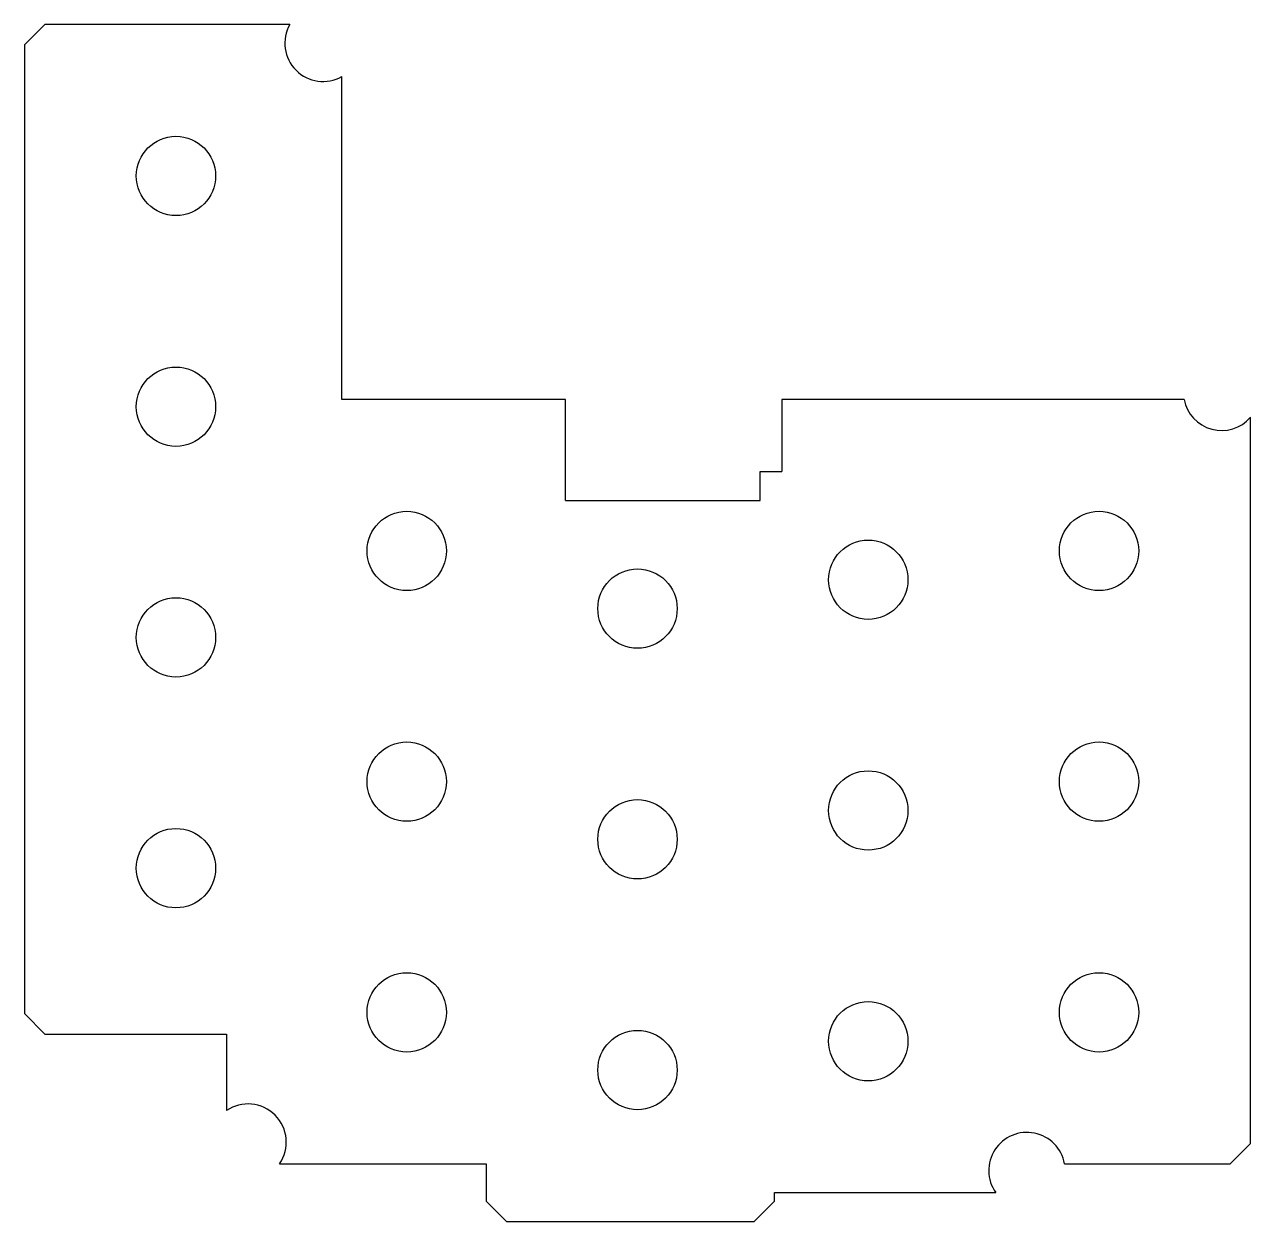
# Model space of a CAD drawing. Header units: millimetres. Extents: x -84 to 1, y -57 to 26.
import ezdxf

# ---------------------------------------------------------------- set-up
doc = ezdxf.new("R2010")
doc.units = ezdxf.units.MM
doc.layers.get('0').update_dxf_attribs({"linetype": 'CONTINUOUS'})

msp = doc.modelspace()

# ---------------------------------------------------------------- linework, layer by layer
for p, q in [((-82.588, 26), (-84, 24.588)), ((-65.609, 26), (-82.588, 26)), ((-84, 24.588), (-84, -42.588)), ((-62, 0), (-62, 22.391)), ((-46.5, 0), (-62, 0)), ((-46.5, -7), (-46.5, 0)), ((-3.602, 0), (-31.5, 0)), ((-31.5, 0), (-31.5, -5)), ((1, -51.588), (1, -1.239)), ((-33, -7), (-33, -5)), ((-33, -5), (-31.5, -5)), ((-46.5, -7), (-33, -7)), ((-84, -42.588), (-82.588, -44)), ((-82.588, -44), (-70, -44)), ((-70, -44), (-70, -49.315)), ((-0.412, -53), (1, -51.588)), ((-66.315, -53), (-52, -53)), ((-52, -53), (-52, -55.588)), ((-11.892, -53), (-0.412, -53)), ((-32, -55.588), (-32, -55)), ((-32, -55), (-16.665, -55)), ((-52, -55.588), (-50.588, -57)), ((-33.412, -57), (-32, -55.588)), ((-50.588, -57), (-33.412, -57))]:
    msp.add_line(p, q)
for centre in [(-73.5, 15.5), (-73.5, -0.5), (-57.5, -10.5), (-9.5, -10.5), (-25.5, -12.5), (-41.5, -14.5), (-73.5, -16.5), (-57.5, -26.5), (-9.5, -26.5), (-25.5, -28.5), (-41.5, -30.5), (-73.5, -32.5), (-57.5, -42.5), (-9.5, -42.5), (-25.5, -44.5), (-41.5, -46.5)]:
    msp.add_circle(centre, 2.75)
for centre, start, end in [((-63.3, 24.7), 150.62219, 299.37776), ((-1, 0.5), 190.87572, 319.00065), ((-68.5, -51.5), -34.47441, 124.47442), ((-14.5, -53.472), 10.26276, 215.20855)]:
    msp.add_arc(centre, 2.65, start, end)

doc.saveas('drawing.dxf')
